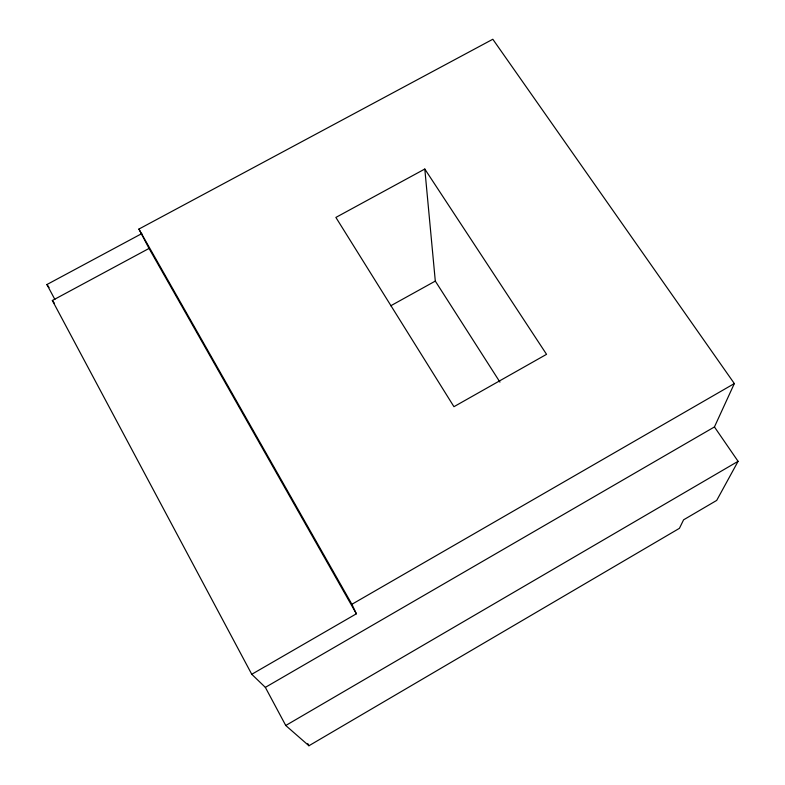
<?xml version="1.0" encoding="UTF-8"?>
<svg xmlns="http://www.w3.org/2000/svg" width="785" height="785" viewBox="0 0 785 785"><rect width="100%" height="100%" fill="white"/><g stroke="black" fill="none" stroke-linecap="round" stroke-linejoin="round"><path stroke-width="1.18" d="M251.759 674.286L265.35 687.366L714.438 426.942L734.338 383.561L492.823 39.25L138.906 229.073L149.042 248.443L356.37 613.801L251.759 674.286L52.35 300.498L149.042 248.443M714.438 426.942L738.086 461.315L716.695 500.418L683.588 519.827L679.427 528.325L308.927 745.75L285.75 725.497L265.35 687.366M285.75 725.497L738.086 461.315M356.37 613.801L351.906 604.283L734.338 383.561M390.773 305.767L435.302 281.089L424.803 169.03L335.882 217.425L453.946 406.689L546.546 354.329L424.803 169.03M54.871 299.438L46.914 284.543L141.81 233.596M52.35 300.498L54.4 303.314M46.914 284.543L49.033 287.496M435.302 281.089L499.957 382.128M138.906 229.073L351.906 604.283M307.769 743.591L308.927 745.75"/></g></svg>
